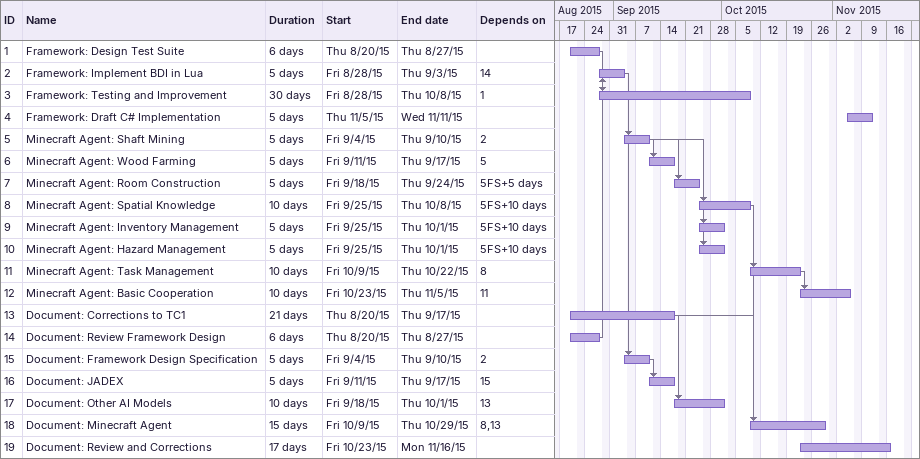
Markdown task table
| ID | Task | Duration | Start | Finish | Predecessors |
|---|---|---|---|---|---|
| 1 | Framework: Design Test Suite | 6d | 2015-08-20 | 2015-08-27 |  |
| 2 | Framework: Implement BDI in Lua | 5d | 2015-08-28 | 2015-09-03 | 14 |
| 3 | Framework: Testing and Improvement | 30d | 2015-08-28 | 2015-10-08 | 1 |
| 4 | Framework: Draft C# Implementation | 5d | 2015-11-05 | 2015-11-11 |  |
| 5 | Minecraft Agent: Shaft Mining | 5d | 2015-09-04 | 2015-09-10 | 2 |
| 6 | Minecraft Agent: Wood Farming | 5d | 2015-09-11 | 2015-09-17 | 5 |
| 7 | Minecraft Agent: Room Construction | 5d | 2015-09-18 | 2015-09-24 | 5FS+5d |
| 8 | Minecraft Agent: Spatial Knowledge | 10d | 2015-09-25 | 2015-10-08 | 5FS+10d |
| 9 | Minecraft Agent: Inventory Management | 5d | 2015-09-25 | 2015-10-01 | 5FS+10d |
| 10 | Minecraft Agent: Hazard Management | 5d | 2015-09-25 | 2015-10-01 | 5FS+10d |
| 11 | Minecraft Agent: Task Management | 10d | 2015-10-09 | 2015-10-22 | 8 |
| 12 | Minecraft Agent: Basic Cooperation | 10d | 2015-10-23 | 2015-11-05 | 11 |
| 13 | Document: Corrections to TC1 | 21d | 2015-08-20 | 2015-09-17 |  |
| 14 | Document: Review Framework Design | 6d | 2015-08-20 | 2015-08-27 |  |
| 15 | Document: Framework Design Specification | 5d | 2015-09-04 | 2015-09-10 | 2 |
| 16 | Document: JADEX | 5d | 2015-09-11 | 2015-09-17 | 15 |
| 17 | Document: Other AI Models | 10d | 2015-09-18 | 2015-10-01 | 13 |
| 18 | Document: Minecraft Agent | 15d | 2015-10-09 | 2015-10-29 | 8, 13 |
| 19 | Document: Review and Corrections | 17d | 2015-10-23 | 2015-11-16 |  |
